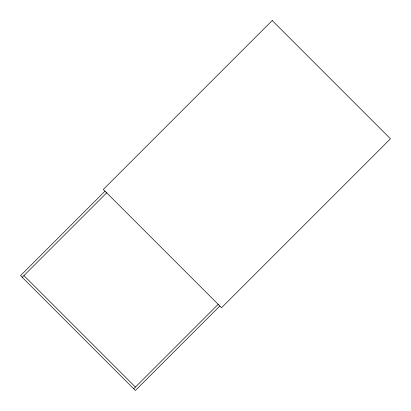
<?xml version="1.0" encoding="UTF-8"?>
<svg xmlns="http://www.w3.org/2000/svg" width="411" height="411" viewBox="0 0 411 411"><rect width="100%" height="100%" fill="white"/><g stroke="black" fill="none" stroke-linecap="round" stroke-linejoin="round"><path stroke-width="0.62" d="M105 191.141L20.55 275.596L135.404 390.45L219.859 306M22.24 277.286L106.855 192.667M133.714 388.76L218.333 304.145M23.93 275.596L135.404 387.07M272.216 20.55L103.315 189.456L221.544 307.685L390.45 138.784L272.216 20.55"/></g></svg>
